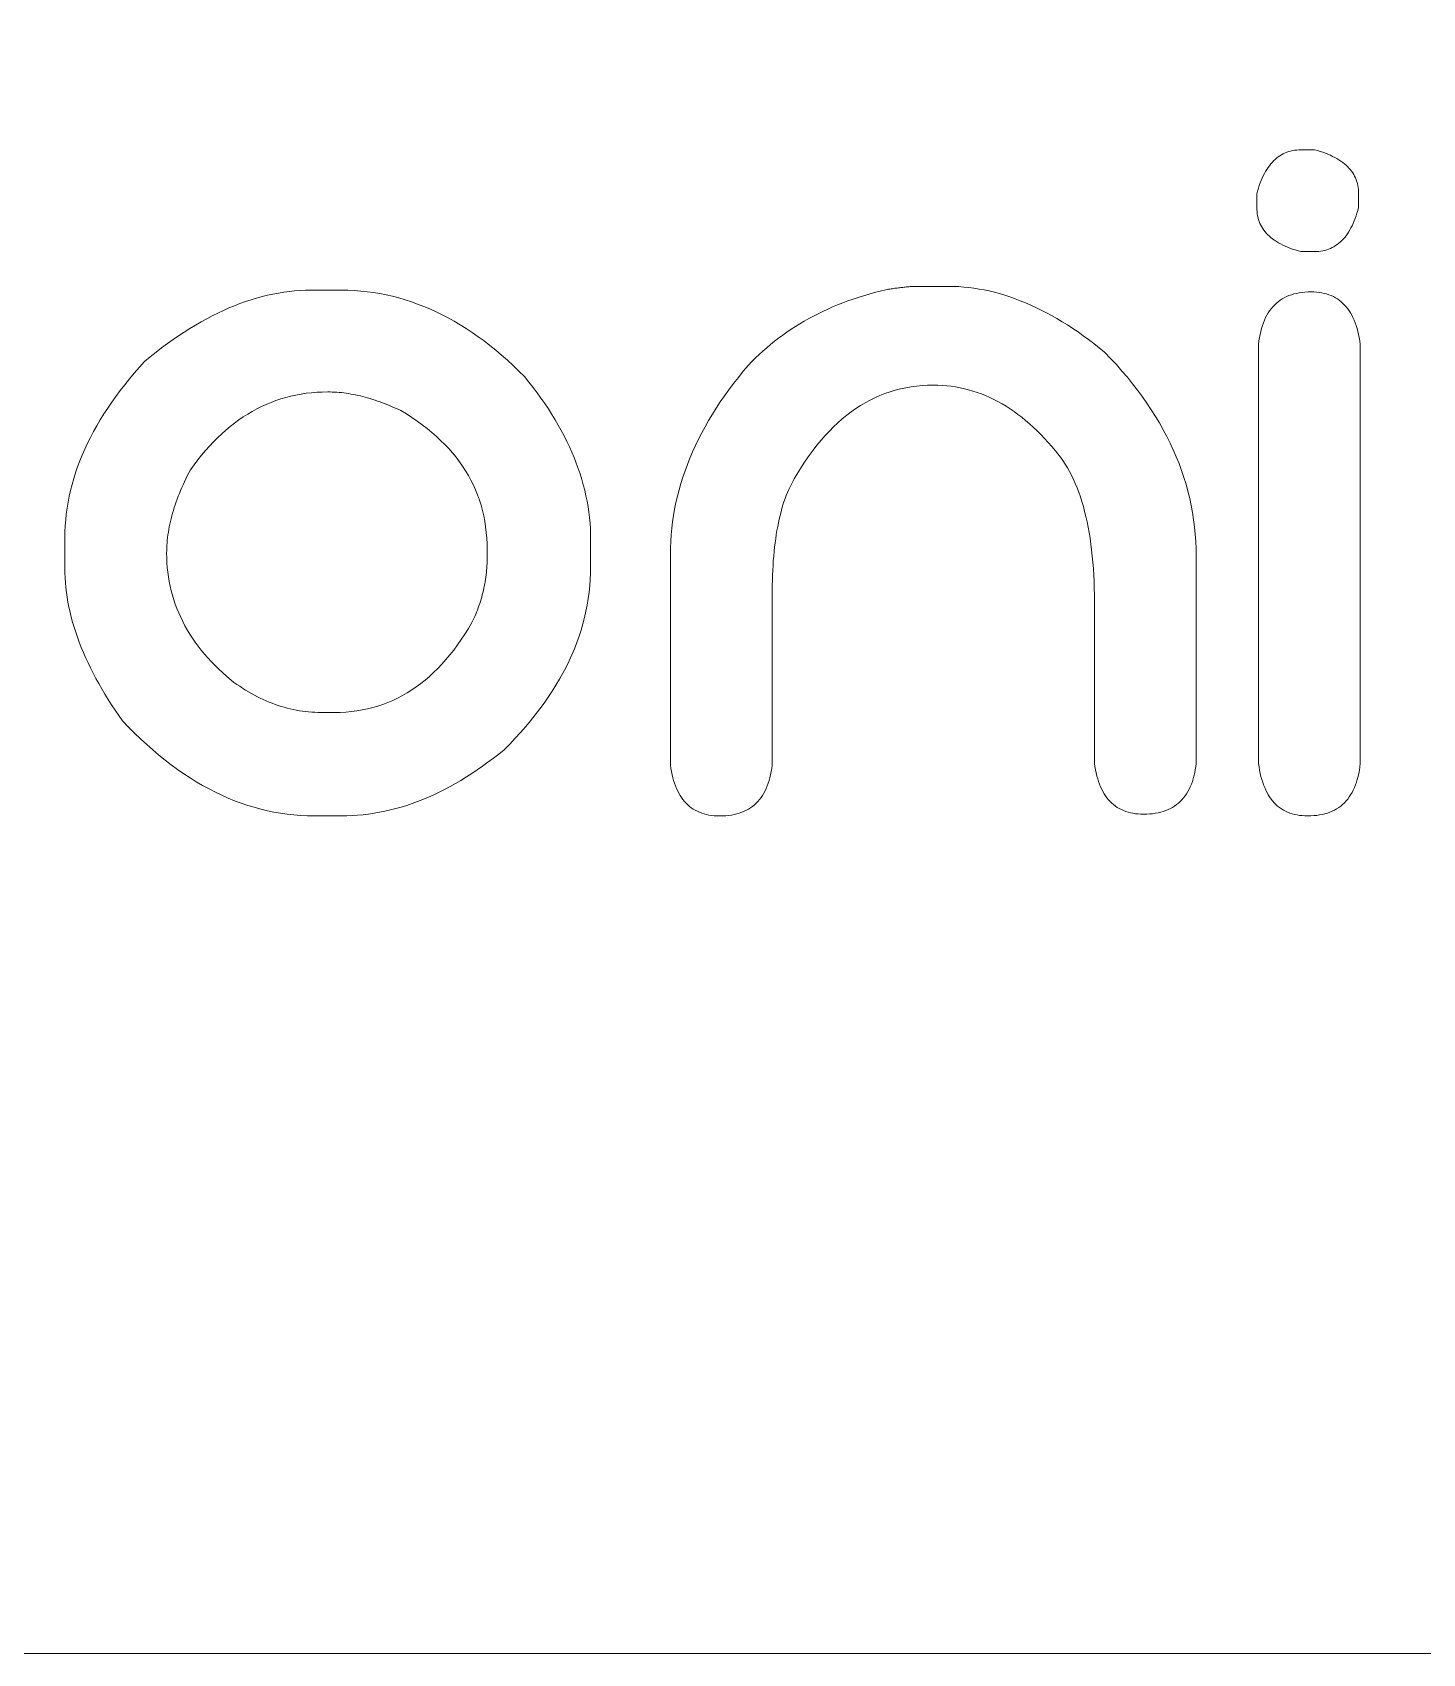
# Model space of a CAD drawing. Header units: metres. Extents: x -2538 to 7610, y -1082 to -498.
# Drawn here: x 6882.53 to 6904.94, y -1081.87 to -1055.73 of the extents above; entities that cross this region are included whole.
import ezdxf

# ---------------------------------------------------------------- set-up
doc = ezdxf.new("R2010")
doc.units = ezdxf.units.M
doc.linetypes.add('AUSGEZOGEN', pattern=[0])
doc.layers.add('Standard', color=7, linetype='AUSGEZOGEN', lineweight=25)

msp = doc.modelspace()

# ---------------------------------------------------------------- linework, layer by layer
at = {"layer": 'Standard', "color": 7, "linetype": 'AUSGEZOGEN', "lineweight": 13}
for points in [[(6413.637, -1081.873), (6975.637, -1081.873), (6975.637, -519.873), (6413.637, -519.873), (6413.637, -1081.873)], [(6902.975, -1057.628), (6902.976, -1057.628), (6902.978, -1057.628), (6902.982, -1057.628), (6902.986, -1057.628), (6902.992, -1057.628), (6902.998, -1057.628), (6903.006, -1057.628), (6903.014, -1057.628), (6903.023, -1057.628), (6903.032, -1057.628), (6903.042, -1057.628), (6903.052, -1057.628), (6903.063, -1057.628), (6903.074, -1057.628), (6903.085, -1057.628), (6903.096, -1057.628), (6903.107, -1057.628), (6903.117, -1057.628), (6903.128, -1057.628), (6903.137, -1057.628), (6903.147, -1057.628), (6903.156, -1057.628), (6903.164, -1057.628), (6903.171, -1057.628), (6903.178, -1057.628), (6903.184, -1057.628), (6903.188, -1057.628), (6903.191, -1057.628), (6903.193, -1057.628), (6903.194, -1057.628), (6903.241, -1057.641), (6903.286, -1057.654), (6903.329, -1057.668), (6903.371, -1057.683), (6903.411, -1057.699), (6903.45, -1057.715), (6903.487, -1057.733), (6903.523, -1057.751), (6903.557, -1057.769), (6903.589, -1057.789), (6903.62, -1057.809), (6903.649, -1057.83), (6903.677, -1057.852), (6903.703, -1057.875), (6903.727, -1057.898), (6903.75, -1057.922), (6903.772, -1057.947), (6903.791, -1057.972), (6903.81, -1057.999), (6903.826, -1058.026), (6903.841, -1058.054), (6903.855, -1058.082), (6903.866, -1058.112), (6903.877, -1058.142), (6903.885, -1058.173), (6903.892, -1058.205), (6903.898, -1058.237), (6903.902, -1058.27), (6903.904, -1058.304), (6903.905, -1058.339), (6903.905, -1058.34), (6903.905, -1058.342), (6903.905, -1058.345), (6903.905, -1058.35), (6903.905, -1058.355), (6903.905, -1058.362), (6903.905, -1058.369), (6903.905, -1058.377), (6903.905, -1058.386), (6903.905, -1058.396), (6903.905, -1058.406), (6903.905, -1058.416), (6903.905, -1058.427), (6903.905, -1058.437), (6903.905, -1058.448), (6903.905, -1058.459), (6903.905, -1058.47), (6903.905, -1058.481), (6903.905, -1058.491), (6903.905, -1058.501), (6903.905, -1058.51), (6903.905, -1058.519), (6903.905, -1058.527), (6903.905, -1058.535), (6903.905, -1058.541), (6903.905, -1058.547), (6903.905, -1058.552), (6903.905, -1058.555), (6903.905, -1058.557), (6903.905, -1058.558), (6903.892, -1058.604), (6903.879, -1058.649), (6903.865, -1058.693), (6903.85, -1058.735), (6903.834, -1058.775), (6903.818, -1058.814), (6903.8, -1058.851), (6903.782, -1058.886), (6903.764, -1058.92), (6903.744, -1058.953), (6903.724, -1058.983), (6903.703, -1059.013), (6903.681, -1059.04), (6903.658, -1059.066), (6903.635, -1059.091), (6903.611, -1059.114), (6903.586, -1059.135), (6903.561, -1059.155), (6903.534, -1059.173), (6903.507, -1059.19), (6903.479, -1059.205), (6903.451, -1059.218), (6903.421, -1059.23), (6903.391, -1059.24), (6903.36, -1059.249), (6903.329, -1059.256), (6903.296, -1059.261), (6903.263, -1059.265), (6903.229, -1059.268), (6903.194, -1059.269), (6903.193, -1059.269), (6903.191, -1059.269), (6903.188, -1059.269), (6903.184, -1059.269), (6903.178, -1059.269), (6903.171, -1059.269), (6903.164, -1059.269), (6903.156, -1059.269), (6903.147, -1059.269), (6903.137, -1059.269), (6903.128, -1059.269), (6903.117, -1059.269), (6903.107, -1059.269), (6903.096, -1059.269), (6903.085, -1059.269), (6903.074, -1059.269), (6903.063, -1059.269), (6903.052, -1059.269), (6903.042, -1059.269), (6903.032, -1059.269), (6903.023, -1059.269), (6903.014, -1059.269), (6903.006, -1059.269), (6902.998, -1059.269), (6902.992, -1059.269), (6902.986, -1059.269), (6902.982, -1059.269), (6902.978, -1059.269), (6902.976, -1059.269), (6902.975, -1059.269), (6902.929, -1059.256), (6902.884, -1059.242), (6902.84, -1059.228), (6902.798, -1059.213), (6902.758, -1059.198), (6902.719, -1059.181), (6902.682, -1059.164), (6902.647, -1059.146), (6902.613, -1059.127), (6902.58, -1059.108), (6902.55, -1059.087), (6902.52, -1059.066), (6902.493, -1059.044), (6902.467, -1059.022), (6902.442, -1058.999), (6902.419, -1058.975), (6902.398, -1058.95), (6902.378, -1058.924), (6902.36, -1058.898), (6902.343, -1058.871), (6902.328, -1058.843), (6902.315, -1058.814), (6902.303, -1058.785), (6902.293, -1058.755), (6902.284, -1058.724), (6902.277, -1058.692), (6902.272, -1058.66), (6902.268, -1058.626), (6902.265, -1058.592), (6902.264, -1058.558), (6902.264, -1058.557), (6902.264, -1058.555), (6902.264, -1058.552), (6902.264, -1058.547), (6902.264, -1058.541), (6902.264, -1058.535), (6902.264, -1058.527), (6902.264, -1058.519), (6902.264, -1058.51), (6902.264, -1058.501), (6902.264, -1058.491), (6902.264, -1058.481), (6902.264, -1058.47), (6902.264, -1058.459), (6902.264, -1058.448), (6902.264, -1058.437), (6902.264, -1058.427), (6902.264, -1058.416), (6902.264, -1058.406), (6902.264, -1058.396), (6902.264, -1058.386), (6902.264, -1058.377), (6902.264, -1058.369), (6902.264, -1058.362), (6902.264, -1058.355), (6902.264, -1058.35), (6902.264, -1058.345), (6902.264, -1058.342), (6902.264, -1058.34), (6902.264, -1058.339), (6902.277, -1058.292), (6902.291, -1058.247), (6902.305, -1058.204), (6902.32, -1058.162), (6902.336, -1058.122), (6902.352, -1058.083), (6902.369, -1058.046), (6902.387, -1058.01), (6902.406, -1057.976), (6902.425, -1057.944), (6902.446, -1057.913), (6902.467, -1057.884), (6902.489, -1057.856), (6902.511, -1057.83), (6902.534, -1057.806), (6902.559, -1057.783), (6902.583, -1057.761), (6902.609, -1057.742), (6902.635, -1057.724), (6902.662, -1057.707), (6902.69, -1057.692), (6902.719, -1057.678), (6902.748, -1057.667), (6902.778, -1057.656), (6902.809, -1057.648), (6902.841, -1057.641), (6902.874, -1057.635), (6902.907, -1057.631), (6902.941, -1057.629), (6902.975, -1057.628)], [(6887.014, -1059.891), (6887.015, -1059.891), (6887.02, -1059.891), (6887.027, -1059.891), (6887.037, -1059.891), (6887.05, -1059.891), (6887.065, -1059.891), (6887.081, -1059.891), (6887.1, -1059.891), (6887.12, -1059.891), (6887.141, -1059.891), (6887.164, -1059.891), (6887.187, -1059.891), (6887.211, -1059.891), (6887.235, -1059.891), (6887.26, -1059.891), (6887.284, -1059.891), (6887.309, -1059.891), (6887.332, -1059.891), (6887.356, -1059.891), (6887.378, -1059.891), (6887.399, -1059.891), (6887.419, -1059.891), (6887.438, -1059.891), (6887.455, -1059.891), (6887.469, -1059.891), (6887.482, -1059.891), (6887.492, -1059.891), (6887.499, -1059.891), (6887.504, -1059.891), (6887.506, -1059.891), (6887.611, -1059.892), (6887.715, -1059.897), (6887.819, -1059.905), (6887.923, -1059.915), (6888.026, -1059.929), (6888.129, -1059.946), (6888.231, -1059.967), (6888.333, -1059.99), (6888.435, -1060.016), (6888.536, -1060.046), (6888.636, -1060.078), (6888.736, -1060.114), (6888.836, -1060.153), (6888.935, -1060.194), (6889.034, -1060.239), (6889.132, -1060.287), (6889.23, -1060.338), (6889.327, -1060.393), (6889.424, -1060.45), (6889.52, -1060.51), (6889.616, -1060.574), (6889.711, -1060.641), (6889.806, -1060.71), (6889.901, -1060.783), (6889.995, -1060.859), (6890.089, -1060.938), (6890.182, -1061.02), (6890.275, -1061.105), (6890.367, -1061.194), (6890.459, -1061.285), (6890.529, -1061.372), (6890.596, -1061.458), (6890.661, -1061.545), (6890.724, -1061.632), (6890.785, -1061.719), (6890.843, -1061.806), (6890.898, -1061.893), (6890.952, -1061.98), (6891.003, -1062.067), (6891.051, -1062.154), (6891.097, -1062.241), (6891.141, -1062.329), (6891.183, -1062.416), (6891.222, -1062.503), (6891.259, -1062.591), (6891.293, -1062.678), (6891.325, -1062.766), (6891.355, -1062.854), (6891.382, -1062.941), (6891.407, -1063.029), (6891.429, -1063.117), (6891.449, -1063.205), (6891.467, -1063.293), (6891.483, -1063.381), (6891.496, -1063.469), (6891.506, -1063.557), (6891.515, -1063.645), (6891.521, -1063.733), (6891.524, -1063.822), (6891.525, -1063.91), (6891.525, -1063.912), (6891.525, -1063.916), (6891.525, -1063.922), (6891.525, -1063.931), (6891.525, -1063.943), (6891.525, -1063.956), (6891.525, -1063.971), (6891.525, -1063.987), (6891.525, -1064.005), (6891.525, -1064.024), (6891.525, -1064.044), (6891.525, -1064.064), (6891.525, -1064.085), (6891.525, -1064.107), (6891.525, -1064.129), (6891.525, -1064.151), (6891.525, -1064.172), (6891.525, -1064.194), (6891.525, -1064.214), (6891.525, -1064.234), (6891.525, -1064.253), (6891.525, -1064.271), (6891.525, -1064.287), (6891.525, -1064.302), (6891.525, -1064.315), (6891.525, -1064.326), (6891.525, -1064.335), (6891.525, -1064.342), (6891.525, -1064.346), (6891.525, -1064.348), (6891.524, -1064.452), (6891.519, -1064.556), (6891.511, -1064.659), (6891.5, -1064.762), (6891.487, -1064.864), (6891.469, -1064.967), (6891.449, -1065.068), (6891.426, -1065.17), (6891.4, -1065.271), (6891.37, -1065.371), (6891.338, -1065.472), (6891.302, -1065.571), (6891.263, -1065.671), (6891.222, -1065.77), (6891.177, -1065.869), (6891.129, -1065.967), (6891.077, -1066.065), (6891.023, -1066.162), (6890.966, -1066.259), (6890.905, -1066.356), (6890.842, -1066.452), (6890.775, -1066.548), (6890.706, -1066.643), (6890.633, -1066.739), (6890.557, -1066.833), (6890.478, -1066.928), (6890.396, -1067.021), (6890.31, -1067.115), (6890.222, -1067.208), (6890.131, -1067.301), (6890.044, -1067.371), (6889.957, -1067.438), (6889.869, -1067.503), (6889.782, -1067.566), (6889.695, -1067.627), (6889.608, -1067.685), (6889.521, -1067.74), (6889.433, -1067.794), (6889.346, -1067.845), (6889.259, -1067.893), (6889.171, -1067.939), (6889.084, -1067.983), (6888.996, -1068.025), (6888.909, -1068.064), (6888.822, -1068.101), (6888.734, -1068.135), (6888.646, -1068.167), (6888.559, -1068.197), (6888.471, -1068.224), (6888.384, -1068.249), (6888.296, -1068.271), (6888.208, -1068.291), (6888.121, -1068.309), (6888.033, -1068.325), (6887.945, -1068.338), (6887.857, -1068.348), (6887.769, -1068.357), (6887.682, -1068.362), (6887.594, -1068.366), (6887.506, -1068.367), (6887.504, -1068.367), (6887.5, -1068.367), (6887.493, -1068.367), (6887.484, -1068.367), (6887.473, -1068.367), (6887.46, -1068.367), (6887.445, -1068.367), (6887.429, -1068.367), (6887.411, -1068.367), (6887.392, -1068.367), (6887.372, -1068.367), (6887.352, -1068.367), (6887.33, -1068.367), (6887.309, -1068.367), (6887.287, -1068.367), (6887.265, -1068.367), (6887.243, -1068.367), (6887.222, -1068.367), (6887.202, -1068.367), (6887.182, -1068.367), (6887.163, -1068.367), (6887.145, -1068.367), (6887.129, -1068.367), (6887.114, -1068.367), (6887.101, -1068.367), (6887.089, -1068.367), (6887.08, -1068.367), (6887.074, -1068.367), (6887.07, -1068.367), (6887.068, -1068.367), (6886.959, -1068.366), (6886.85, -1068.36), (6886.742, -1068.352), (6886.634, -1068.34), (6886.527, -1068.325), (6886.42, -1068.306), (6886.313, -1068.284), (6886.207, -1068.258), (6886.101, -1068.229), (6885.996, -1068.197), (6885.891, -1068.161), (6885.786, -1068.122), (6885.682, -1068.08), (6885.579, -1068.034), (6885.475, -1067.984), (6885.373, -1067.932), (6885.27, -1067.876), (6885.168, -1067.816), (6885.067, -1067.753), (6884.966, -1067.687), (6884.865, -1067.617), (6884.765, -1067.544), (6884.665, -1067.467), (6884.566, -1067.387), (6884.467, -1067.304), (6884.368, -1067.217), (6884.27, -1067.127), (6884.172, -1067.033), (6884.075, -1066.936), (6883.978, -1066.836), (6883.917, -1066.749), (6883.859, -1066.663), (6883.802, -1066.576), (6883.747, -1066.49), (6883.694, -1066.405), (6883.644, -1066.32), (6883.595, -1066.235), (6883.549, -1066.15), (6883.504, -1066.066), (6883.462, -1065.982), (6883.422, -1065.899), (6883.383, -1065.815), (6883.347, -1065.733), (6883.313, -1065.65), (6883.281, -1065.568), (6883.251, -1065.486), (6883.223, -1065.404), (6883.197, -1065.323), (6883.174, -1065.242), (6883.152, -1065.162), (6883.132, -1065.082), (6883.115, -1065.002), (6883.099, -1064.922), (6883.086, -1064.843), (6883.075, -1064.764), (6883.065, -1064.686), (6883.058, -1064.608), (6883.053, -1064.53), (6883.05, -1064.452), (6883.049, -1064.375), (6883.049, -1064.373), (6883.049, -1064.369), (6883.049, -1064.361), (6883.049, -1064.351), (6883.049, -1064.339), (6883.049, -1064.324), (6883.049, -1064.307), (6883.049, -1064.289), (6883.049, -1064.269), (6883.049, -1064.247), (6883.049, -1064.225), (6883.049, -1064.202), (6883.049, -1064.178), (6883.049, -1064.154), (6883.049, -1064.129), (6883.049, -1064.104), (6883.049, -1064.08), (6883.049, -1064.056), (6883.049, -1064.033), (6883.049, -1064.01), (6883.049, -1063.989), (6883.049, -1063.969), (6883.049, -1063.951), (6883.049, -1063.934), (6883.049, -1063.919), (6883.049, -1063.907), (6883.049, -1063.897), (6883.049, -1063.889), (6883.049, -1063.884), (6883.049, -1063.883), (6883.05, -1063.787), (6883.054, -1063.692), (6883.062, -1063.596), (6883.072, -1063.501), (6883.084, -1063.405), (6883.1, -1063.31), (6883.119, -1063.214), (6883.14, -1063.119), (6883.164, -1063.024), (6883.191, -1062.929), (6883.221, -1062.834), (6883.254, -1062.739), (6883.29, -1062.644), (6883.329, -1062.549), (6883.37, -1062.454), (6883.414, -1062.359), (6883.461, -1062.265), (6883.511, -1062.17), (6883.564, -1062.076), (6883.62, -1061.981), (6883.678, -1061.887), (6883.74, -1061.792), (6883.804, -1061.698), (6883.871, -1061.604), (6883.941, -1061.509), (6884.014, -1061.415), (6884.09, -1061.321), (6884.168, -1061.227), (6884.25, -1061.133), (6884.334, -1061.039), (6884.426, -1060.964), (6884.518, -1060.891), (6884.609, -1060.821), (6884.701, -1060.753), (6884.792, -1060.688), (6884.883, -1060.626), (6884.974, -1060.566), (6885.064, -1060.508), (6885.155, -1060.453), (6885.245, -1060.401), (6885.335, -1060.351), (6885.425, -1060.304), (6885.515, -1060.259), (6885.605, -1060.217), (6885.694, -1060.178), (6885.783, -1060.141), (6885.872, -1060.106), (6885.961, -1060.074), (6886.05, -1060.045), (6886.139, -1060.018), (6886.227, -1059.994), (6886.315, -1059.972), (6886.403, -1059.953), (6886.491, -1059.937), (6886.578, -1059.923), (6886.666, -1059.911), (6886.753, -1059.902), (6886.84, -1059.896), (6886.927, -1059.892), (6887.014, -1059.891)], [(6896.803, -1059.829), (6896.804, -1059.829), (6896.809, -1059.829), (6896.816, -1059.829), (6896.827, -1059.829), (6896.839, -1059.829), (6896.854, -1059.829), (6896.87, -1059.829), (6896.889, -1059.829), (6896.909, -1059.829), (6896.93, -1059.829), (6896.953, -1059.829), (6896.976, -1059.829), (6897, -1059.829), (6897.024, -1059.829), (6897.049, -1059.829), (6897.073, -1059.829), (6897.098, -1059.829), (6897.122, -1059.829), (6897.145, -1059.829), (6897.167, -1059.829), (6897.188, -1059.829), (6897.208, -1059.829), (6897.227, -1059.829), (6897.244, -1059.829), (6897.258, -1059.829), (6897.271, -1059.829), (6897.281, -1059.829), (6897.289, -1059.829), (6897.293, -1059.829), (6897.295, -1059.829), (6897.376, -1059.83), (6897.458, -1059.834), (6897.54, -1059.84), (6897.622, -1059.848), (6897.705, -1059.859), (6897.787, -1059.872), (6897.87, -1059.887), (6897.952, -1059.904), (6898.035, -1059.924), (6898.118, -1059.947), (6898.201, -1059.972), (6898.285, -1059.999), (6898.368, -1060.028), (6898.452, -1060.06), (6898.536, -1060.094), (6898.619, -1060.13), (6898.704, -1060.169), (6898.788, -1060.211), (6898.872, -1060.254), (6898.957, -1060.3), (6899.041, -1060.348), (6899.126, -1060.399), (6899.211, -1060.452), (6899.296, -1060.507), (6899.382, -1060.565), (6899.467, -1060.625), (6899.553, -1060.687), (6899.638, -1060.752), (6899.724, -1060.819), (6899.81, -1060.889), (6899.907, -1060.99), (6900.001, -1061.091), (6900.091, -1061.194), (6900.178, -1061.296), (6900.262, -1061.4), (6900.342, -1061.504), (6900.419, -1061.608), (6900.493, -1061.713), (6900.563, -1061.819), (6900.631, -1061.926), (6900.695, -1062.032), (6900.755, -1062.14), (6900.813, -1062.248), (6900.867, -1062.357), (6900.918, -1062.466), (6900.965, -1062.576), (6901.01, -1062.686), (6901.051, -1062.798), (6901.088, -1062.909), (6901.123, -1063.021), (6901.154, -1063.134), (6901.182, -1063.248), (6901.207, -1063.362), (6901.228, -1063.476), (6901.246, -1063.592), (6901.261, -1063.708), (6901.272, -1063.824), (6901.28, -1063.941), (6901.285, -1064.059), (6901.287, -1064.177), (6901.287, -1064.188), (6901.287, -1064.219), (6901.287, -1064.27), (6901.287, -1064.339), (6901.287, -1064.424), (6901.287, -1064.524), (6901.287, -1064.638), (6901.287, -1064.763), (6901.287, -1064.899), (6901.287, -1065.043), (6901.287, -1065.195), (6901.287, -1065.353), (6901.287, -1065.516), (6901.287, -1065.681), (6901.287, -1065.848), (6901.287, -1066.015), (6901.287, -1066.18), (6901.287, -1066.343), (6901.287, -1066.501), (6901.287, -1066.653), (6901.287, -1066.798), (6901.287, -1066.933), (6901.287, -1067.059), (6901.287, -1067.172), (6901.287, -1067.272), (6901.287, -1067.357), (6901.287, -1067.426), (6901.287, -1067.477), (6901.287, -1067.509), (6901.287, -1067.52), (6901.28, -1067.573), (6901.272, -1067.625), (6901.263, -1067.675), (6901.251, -1067.724), (6901.239, -1067.77), (6901.225, -1067.815), (6901.209, -1067.858), (6901.192, -1067.899), (6901.173, -1067.938), (6901.153, -1067.975), (6901.132, -1068.011), (6901.109, -1068.045), (6901.084, -1068.076), (6901.058, -1068.107), (6901.031, -1068.135), (6901.002, -1068.161), (6900.971, -1068.186), (6900.939, -1068.209), (6900.906, -1068.23), (6900.871, -1068.249), (6900.834, -1068.266), (6900.796, -1068.282), (6900.757, -1068.295), (6900.716, -1068.307), (6900.674, -1068.317), (6900.63, -1068.325), (6900.584, -1068.332), (6900.538, -1068.336), (6900.489, -1068.339), (6900.439, -1068.34), (6900.394, -1068.339), (6900.351, -1068.336), (6900.308, -1068.332), (6900.267, -1068.325), (6900.227, -1068.317), (6900.189, -1068.307), (6900.152, -1068.295), (6900.116, -1068.282), (6900.081, -1068.266), (6900.047, -1068.249), (6900.015, -1068.23), (6899.984, -1068.209), (6899.955, -1068.186), (6899.926, -1068.161), (6899.899, -1068.135), (6899.873, -1068.107), (6899.849, -1068.076), (6899.826, -1068.045), (6899.804, -1068.011), (6899.783, -1067.975), (6899.764, -1067.938), (6899.745, -1067.899), (6899.729, -1067.858), (6899.713, -1067.815), (6899.699, -1067.77), (6899.686, -1067.724), (6899.674, -1067.675), (6899.663, -1067.625), (6899.654, -1067.573), (6899.646, -1067.52), (6899.646, -1067.511), (6899.646, -1067.486), (6899.646, -1067.447), (6899.646, -1067.393), (6899.646, -1067.327), (6899.646, -1067.249), (6899.646, -1067.161), (6899.646, -1067.064), (6899.646, -1066.958), (6899.646, -1066.846), (6899.646, -1066.728), (6899.646, -1066.605), (6899.646, -1066.479), (6899.646, -1066.35), (6899.646, -1066.221), (6899.646, -1066.091), (6899.646, -1065.963), (6899.646, -1065.836), (6899.646, -1065.714), (6899.646, -1065.595), (6899.646, -1065.483), (6899.646, -1065.378), (6899.646, -1065.28), (6899.646, -1065.192), (6899.646, -1065.114), (6899.646, -1065.048), (6899.646, -1064.995), (6899.646, -1064.955), (6899.646, -1064.93), (6899.646, -1064.922), (6899.646, -1064.809), (6899.644, -1064.698), (6899.64, -1064.59), (6899.635, -1064.484), (6899.629, -1064.379), (6899.621, -1064.277), (6899.612, -1064.178), (6899.602, -1064.08), (6899.59, -1063.985), (6899.576, -1063.891), (6899.562, -1063.8), (6899.546, -1063.711), (6899.528, -1063.624), (6899.509, -1063.54), (6899.489, -1063.457), (6899.468, -1063.377), (6899.444, -1063.299), (6899.42, -1063.223), (6899.394, -1063.149), (6899.367, -1063.078), (6899.338, -1063.008), (6899.308, -1062.941), (6899.277, -1062.876), (6899.244, -1062.813), (6899.21, -1062.753), (6899.174, -1062.694), (6899.137, -1062.638), (6899.099, -1062.583), (6899.059, -1062.531), (6899.017, -1062.481), (6898.959, -1062.412), (6898.901, -1062.345), (6898.842, -1062.28), (6898.782, -1062.218), (6898.722, -1062.158), (6898.661, -1062.1), (6898.6, -1062.045), (6898.538, -1061.992), (6898.476, -1061.941), (6898.413, -1061.893), (6898.35, -1061.847), (6898.286, -1061.803), (6898.221, -1061.762), (6898.157, -1061.723), (6898.091, -1061.687), (6898.025, -1061.653), (6897.959, -1061.621), (6897.892, -1061.591), (6897.825, -1061.564), (6897.757, -1061.54), (6897.688, -1061.517), (6897.619, -1061.497), (6897.55, -1061.48), (6897.48, -1061.464), (6897.409, -1061.451), (6897.338, -1061.441), (6897.267, -1061.432), (6897.194, -1061.427), (6897.122, -1061.423), (6897.049, -1061.422), (6896.958, -1061.424), (6896.868, -1061.429), (6896.779, -1061.437), (6896.691, -1061.449), (6896.605, -1061.464), (6896.519, -1061.482), (6896.435, -1061.504), (6896.352, -1061.529), (6896.27, -1061.558), (6896.189, -1061.59), (6896.109, -1061.625), (6896.03, -1061.664), (6895.953, -1061.706), (6895.876, -1061.751), (6895.801, -1061.8), (6895.727, -1061.852), (6895.654, -1061.907), (6895.582, -1061.966), (6895.511, -1062.028), (6895.441, -1062.093), (6895.373, -1062.162), (6895.305, -1062.234), (6895.239, -1062.31), (6895.174, -1062.389), (6895.11, -1062.471), (6895.047, -1062.557), (6894.985, -1062.646), (6894.924, -1062.738), (6894.865, -1062.834), (6894.806, -1062.933), (6894.783, -1062.973), (6894.761, -1063.016), (6894.739, -1063.06), (6894.718, -1063.105), (6894.698, -1063.152), (6894.679, -1063.2), (6894.66, -1063.25), (6894.642, -1063.302), (6894.625, -1063.354), (6894.609, -1063.409), (6894.594, -1063.465), (6894.579, -1063.522), (6894.565, -1063.581), (6894.552, -1063.641), (6894.54, -1063.703), (6894.528, -1063.767), (6894.518, -1063.832), (6894.508, -1063.898), (6894.499, -1063.966), (6894.491, -1064.036), (6894.483, -1064.106), (6894.476, -1064.179), (6894.47, -1064.253), (6894.465, -1064.328), (6894.461, -1064.405), (6894.457, -1064.484), (6894.455, -1064.564), (6894.453, -1064.645), (6894.451, -1064.728), (6894.451, -1064.813), (6894.451, -1064.821), (6894.451, -1064.847), (6894.451, -1064.889), (6894.451, -1064.945), (6894.451, -1065.015), (6894.451, -1065.097), (6894.451, -1065.19), (6894.451, -1065.292), (6894.451, -1065.403), (6894.451, -1065.521), (6894.451, -1065.646), (6894.451, -1065.775), (6894.451, -1065.908), (6894.451, -1066.043), (6894.451, -1066.18), (6894.451, -1066.316), (6894.451, -1066.452), (6894.451, -1066.584), (6894.451, -1066.714), (6894.451, -1066.838), (6894.451, -1066.956), (6894.451, -1067.067), (6894.451, -1067.17), (6894.451, -1067.263), (6894.451, -1067.344), (6894.451, -1067.414), (6894.451, -1067.47), (6894.451, -1067.512), (6894.451, -1067.538), (6894.451, -1067.547), (6894.444, -1067.601), (6894.436, -1067.653), (6894.427, -1067.703), (6894.415, -1067.751), (6894.403, -1067.798), (6894.389, -1067.842), (6894.373, -1067.885), (6894.356, -1067.926), (6894.337, -1067.965), (6894.317, -1068.003), (6894.296, -1068.038), (6894.273, -1068.072), (6894.248, -1068.104), (6894.222, -1068.134), (6894.195, -1068.162), (6894.166, -1068.189), (6894.135, -1068.213), (6894.103, -1068.236), (6894.07, -1068.257), (6894.035, -1068.276), (6893.998, -1068.293), (6893.96, -1068.309), (6893.921, -1068.323), (6893.88, -1068.334), (6893.838, -1068.344), (6893.794, -1068.353), (6893.748, -1068.359), (6893.702, -1068.364), (6893.653, -1068.366), (6893.603, -1068.367), (6893.558, -1068.366), (6893.515, -1068.364), (6893.472, -1068.359), (6893.431, -1068.353), (6893.391, -1068.344), (6893.353, -1068.334), (6893.316, -1068.323), (6893.28, -1068.309), (6893.245, -1068.293), (6893.211, -1068.276), (6893.179, -1068.257), (6893.148, -1068.236), (6893.119, -1068.213), (6893.09, -1068.189), (6893.063, -1068.162), (6893.038, -1068.134), (6893.013, -1068.104), (6892.99, -1068.072), (6892.968, -1068.038), (6892.947, -1068.003), (6892.928, -1067.965), (6892.91, -1067.926), (6892.893, -1067.885), (6892.877, -1067.842), (6892.863, -1067.798), (6892.85, -1067.751), (6892.838, -1067.703), (6892.828, -1067.653), (6892.818, -1067.601), (6892.81, -1067.547), (6892.81, -1067.536), (6892.81, -1067.504), (6892.81, -1067.452), (6892.81, -1067.382), (6892.81, -1067.295), (6892.81, -1067.194), (6892.81, -1067.078), (6892.81, -1066.951), (6892.81, -1066.813), (6892.81, -1066.666), (6892.81, -1066.512), (6892.81, -1066.351), (6892.81, -1066.186), (6892.81, -1066.018), (6892.81, -1065.848), (6892.81, -1065.679), (6892.81, -1065.51), (6892.81, -1065.345), (6892.81, -1065.185), (6892.81, -1065.03), (6892.81, -1064.883), (6892.81, -1064.745), (6892.81, -1064.618), (6892.81, -1064.503), (6892.81, -1064.401), (6892.81, -1064.315), (6892.81, -1064.245), (6892.81, -1064.193), (6892.81, -1064.161), (6892.81, -1064.149), (6892.812, -1064.044), (6892.816, -1063.939), (6892.823, -1063.835), (6892.833, -1063.73), (6892.845, -1063.626), (6892.861, -1063.522), (6892.879, -1063.419), (6892.9, -1063.315), (6892.924, -1063.212), (6892.95, -1063.109), (6892.98, -1063.006), (6893.012, -1062.904), (6893.047, -1062.801), (6893.084, -1062.699), (6893.125, -1062.598), (6893.168, -1062.496), (6893.214, -1062.395), (6893.263, -1062.294), (6893.315, -1062.193), (6893.369, -1062.093), (6893.427, -1061.992), (6893.487, -1061.892), (6893.55, -1061.793), (6893.615, -1061.693), (6893.684, -1061.594), (6893.755, -1061.495), (6893.829, -1061.396), (6893.906, -1061.297), (6893.986, -1061.199), (6894.068, -1061.101), (6894.125, -1061.042), (6894.183, -1060.984), (6894.242, -1060.927), (6894.302, -1060.872), (6894.363, -1060.818), (6894.426, -1060.765), (6894.49, -1060.714), (6894.555, -1060.664), (6894.621, -1060.615), (6894.688, -1060.567), (6894.756, -1060.521), (6894.826, -1060.476), (6894.897, -1060.432), (6894.969, -1060.39), (6895.042, -1060.349), (6895.117, -1060.309), (6895.192, -1060.27), (6895.269, -1060.233), (6895.347, -1060.197), (6895.426, -1060.162), (6895.507, -1060.128), (6895.588, -1060.096), (6895.671, -1060.065), (6895.755, -1060.035), (6895.84, -1060.007), (6895.926, -1059.98), (6896.014, -1059.954), (6896.102, -1059.929), (6896.192, -1059.906), (6896.283, -1059.884), (6896.305, -1059.88), (6896.326, -1059.877), (6896.347, -1059.873), (6896.368, -1059.87), (6896.389, -1059.867), (6896.409, -1059.864), (6896.429, -1059.861), (6896.448, -1059.858), (6896.468, -1059.856), (6896.487, -1059.853), (6896.505, -1059.851), (6896.524, -1059.849), (6896.542, -1059.847), (6896.56, -1059.845), (6896.577, -1059.843), (6896.594, -1059.841), (6896.611, -1059.839), (6896.628, -1059.838), (6896.644, -1059.836), (6896.66, -1059.835), (6896.676, -1059.834), (6896.691, -1059.833), (6896.706, -1059.832), (6896.721, -1059.831), (6896.735, -1059.831), (6896.749, -1059.83), (6896.763, -1059.83), (6896.776, -1059.829), (6896.79, -1059.829), (6896.803, -1059.829)], [(6903.139, -1059.918), (6903.184, -1059.919), (6903.228, -1059.922), (6903.27, -1059.926), (6903.312, -1059.933), (6903.351, -1059.942), (6903.39, -1059.952), (6903.427, -1059.964), (6903.463, -1059.978), (6903.498, -1059.994), (6903.531, -1060.012), (6903.564, -1060.032), (6903.594, -1060.054), (6903.624, -1060.077), (6903.652, -1060.103), (6903.68, -1060.13), (6903.705, -1060.159), (6903.73, -1060.19), (6903.753, -1060.223), (6903.775, -1060.258), (6903.796, -1060.295), (6903.815, -1060.333), (6903.833, -1060.374), (6903.85, -1060.416), (6903.866, -1060.461), (6903.88, -1060.507), (6903.893, -1060.555), (6903.905, -1060.605), (6903.915, -1060.656), (6903.925, -1060.71), (6903.932, -1060.766), (6903.932, -1060.788), (6903.932, -1060.852), (6903.932, -1060.955), (6903.932, -1061.094), (6903.932, -1061.266), (6903.932, -1061.468), (6903.932, -1061.697), (6903.932, -1061.95), (6903.932, -1062.225), (6903.932, -1062.517), (6903.932, -1062.824), (6903.932, -1063.143), (6903.932, -1063.471), (6903.932, -1063.805), (6903.932, -1064.143), (6903.932, -1064.48), (6903.932, -1064.814), (6903.932, -1065.142), (6903.932, -1065.461), (6903.932, -1065.769), (6903.932, -1066.061), (6903.932, -1066.335), (6903.932, -1066.588), (6903.932, -1066.817), (6903.932, -1067.019), (6903.932, -1067.191), (6903.932, -1067.33), (6903.932, -1067.434), (6903.932, -1067.498), (6903.932, -1067.52), (6903.926, -1067.575), (6903.918, -1067.629), (6903.908, -1067.681), (6903.897, -1067.73), (6903.884, -1067.779), (6903.87, -1067.825), (6903.855, -1067.869), (6903.838, -1067.911), (6903.819, -1067.952), (6903.799, -1067.99), (6903.777, -1068.027), (6903.754, -1068.062), (6903.73, -1068.095), (6903.704, -1068.126), (6903.676, -1068.155), (6903.647, -1068.183), (6903.617, -1068.208), (6903.585, -1068.232), (6903.551, -1068.253), (6903.516, -1068.273), (6903.48, -1068.291), (6903.442, -1068.307), (6903.402, -1068.321), (6903.362, -1068.333), (6903.319, -1068.344), (6903.275, -1068.352), (6903.23, -1068.359), (6903.183, -1068.363), (6903.135, -1068.366), (6903.085, -1068.367), (6903.04, -1068.366), (6902.996, -1068.363), (6902.954, -1068.359), (6902.913, -1068.352), (6902.873, -1068.344), (6902.834, -1068.333), (6902.797, -1068.321), (6902.761, -1068.307), (6902.726, -1068.291), (6902.693, -1068.273), (6902.661, -1068.253), (6902.63, -1068.232), (6902.6, -1068.208), (6902.572, -1068.183), (6902.545, -1068.155), (6902.519, -1068.126), (6902.494, -1068.095), (6902.471, -1068.062), (6902.449, -1068.027), (6902.429, -1067.99), (6902.409, -1067.952), (6902.391, -1067.911), (6902.374, -1067.869), (6902.359, -1067.825), (6902.344, -1067.779), (6902.331, -1067.73), (6902.319, -1067.681), (6902.309, -1067.629), (6902.3, -1067.575), (6902.292, -1067.52), (6902.292, -1067.498), (6902.292, -1067.434), (6902.292, -1067.33), (6902.292, -1067.191), (6902.292, -1067.019), (6902.292, -1066.817), (6902.292, -1066.588), (6902.292, -1066.335), (6902.292, -1066.061), (6902.292, -1065.769), (6902.292, -1065.461), (6902.292, -1065.142), (6902.292, -1064.814), (6902.292, -1064.48), (6902.292, -1064.143), (6902.292, -1063.805), (6902.292, -1063.471), (6902.292, -1063.143), (6902.292, -1062.824), (6902.292, -1062.517), (6902.292, -1062.225), (6902.292, -1061.95), (6902.292, -1061.697), (6902.292, -1061.468), (6902.292, -1061.266), (6902.292, -1061.094), (6902.292, -1060.955), (6902.292, -1060.852), (6902.292, -1060.788), (6902.292, -1060.766), (6902.298, -1060.71), (6902.307, -1060.656), (6902.316, -1060.605), (6902.327, -1060.555), (6902.34, -1060.507), (6902.354, -1060.461), (6902.37, -1060.416), (6902.387, -1060.374), (6902.405, -1060.333), (6902.425, -1060.295), (6902.447, -1060.258), (6902.47, -1060.223), (6902.495, -1060.19), (6902.521, -1060.159), (6902.548, -1060.13), (6902.577, -1060.103), (6902.608, -1060.077), (6902.64, -1060.054), (6902.673, -1060.032), (6902.708, -1060.012), (6902.744, -1059.994), (6902.782, -1059.978), (6902.822, -1059.964), (6902.863, -1059.952), (6902.905, -1059.942), (6902.949, -1059.933), (6902.994, -1059.926), (6903.041, -1059.922), (6903.09, -1059.919), (6903.139, -1059.918)], [(6884.689, -1064.129), (6884.69, -1064.207), (6884.694, -1064.285), (6884.7, -1064.362), (6884.708, -1064.439), (6884.718, -1064.514), (6884.731, -1064.589), (6884.746, -1064.664), (6884.763, -1064.737), (6884.783, -1064.81), (6884.805, -1064.883), (6884.829, -1064.954), (6884.856, -1065.025), (6884.884, -1065.095), (6884.916, -1065.164), (6884.949, -1065.233), (6884.985, -1065.301), (6885.023, -1065.368), (6885.063, -1065.435), (6885.106, -1065.501), (6885.151, -1065.566), (6885.198, -1065.631), (6885.248, -1065.694), (6885.3, -1065.758), (6885.354, -1065.82), (6885.411, -1065.882), (6885.47, -1065.943), (6885.531, -1066.003), (6885.594, -1066.063), (6885.66, -1066.122), (6885.728, -1066.18), (6885.775, -1066.214), (6885.822, -1066.247), (6885.868, -1066.278), (6885.915, -1066.309), (6885.962, -1066.338), (6886.009, -1066.367), (6886.057, -1066.394), (6886.104, -1066.42), (6886.152, -1066.445), (6886.199, -1066.468), (6886.247, -1066.491), (6886.295, -1066.512), (6886.343, -1066.532), (6886.391, -1066.551), (6886.439, -1066.569), (6886.488, -1066.586), (6886.536, -1066.602), (6886.585, -1066.616), (6886.633, -1066.629), (6886.682, -1066.641), (6886.731, -1066.652), (6886.78, -1066.662), (6886.83, -1066.671), (6886.879, -1066.678), (6886.928, -1066.685), (6886.978, -1066.69), (6887.028, -1066.694), (6887.078, -1066.697), (6887.128, -1066.699), (6887.178, -1066.699), (6887.178, -1066.699), (6887.18, -1066.699), (6887.184, -1066.699), (6887.188, -1066.699), (6887.194, -1066.699), (6887.2, -1066.699), (6887.208, -1066.699), (6887.216, -1066.699), (6887.225, -1066.699), (6887.234, -1066.699), (6887.244, -1066.699), (6887.255, -1066.699), (6887.265, -1066.699), (6887.276, -1066.699), (6887.287, -1066.699), (6887.298, -1066.699), (6887.309, -1066.699), (6887.319, -1066.699), (6887.33, -1066.699), (6887.34, -1066.699), (6887.349, -1066.699), (6887.358, -1066.699), (6887.366, -1066.699), (6887.374, -1066.699), (6887.38, -1066.699), (6887.386, -1066.699), (6887.39, -1066.699), (6887.394, -1066.699), (6887.396, -1066.699), (6887.396, -1066.699), (6887.488, -1066.698), (6887.578, -1066.693), (6887.667, -1066.685), (6887.755, -1066.673), (6887.841, -1066.659), (6887.927, -1066.641), (6888.011, -1066.62), (6888.094, -1066.596), (6888.176, -1066.569), (6888.256, -1066.538), (6888.335, -1066.504), (6888.413, -1066.467), (6888.49, -1066.427), (6888.566, -1066.384), (6888.64, -1066.337), (6888.714, -1066.287), (6888.786, -1066.234), (6888.856, -1066.178), (6888.926, -1066.118), (6888.994, -1066.055), (6889.061, -1065.989), (6889.127, -1065.92), (6889.192, -1065.847), (6889.256, -1065.772), (6889.318, -1065.693), (6889.379, -1065.611), (6889.439, -1065.525), (6889.498, -1065.437), (6889.555, -1065.345), (6889.611, -1065.25), (6889.627, -1065.217), (6889.643, -1065.183), (6889.658, -1065.15), (6889.672, -1065.116), (6889.686, -1065.082), (6889.7, -1065.048), (6889.713, -1065.014), (6889.725, -1064.979), (6889.737, -1064.945), (6889.748, -1064.91), (6889.759, -1064.875), (6889.769, -1064.84), (6889.778, -1064.805), (6889.787, -1064.77), (6889.796, -1064.734), (6889.804, -1064.698), (6889.811, -1064.663), (6889.818, -1064.627), (6889.824, -1064.591), (6889.83, -1064.554), (6889.835, -1064.518), (6889.84, -1064.481), (6889.844, -1064.445), (6889.847, -1064.408), (6889.85, -1064.371), (6889.853, -1064.334), (6889.855, -1064.296), (6889.856, -1064.259), (6889.857, -1064.221), (6889.857, -1064.184), (6889.857, -1064.183), (6889.857, -1064.182), (6889.857, -1064.181), (6889.857, -1064.178), (6889.857, -1064.176), (6889.857, -1064.172), (6889.857, -1064.169), (6889.857, -1064.164), (6889.857, -1064.16), (6889.857, -1064.155), (6889.857, -1064.15), (6889.857, -1064.145), (6889.857, -1064.14), (6889.857, -1064.134), (6889.857, -1064.129), (6889.857, -1064.123), (6889.857, -1064.118), (6889.857, -1064.113), (6889.857, -1064.108), (6889.857, -1064.103), (6889.857, -1064.098), (6889.857, -1064.093), (6889.857, -1064.089), (6889.857, -1064.086), (6889.857, -1064.082), (6889.857, -1064.08), (6889.857, -1064.077), (6889.857, -1064.076), (6889.857, -1064.075), (6889.857, -1064.074), (6889.856, -1063.98), (6889.851, -1063.887), (6889.843, -1063.796), (6889.832, -1063.706), (6889.819, -1063.617), (6889.801, -1063.53), (6889.781, -1063.444), (6889.758, -1063.359), (6889.732, -1063.275), (6889.702, -1063.193), (6889.67, -1063.112), (6889.634, -1063.033), (6889.595, -1062.955), (6889.554, -1062.878), (6889.509, -1062.803), (6889.461, -1062.729), (6889.409, -1062.656), (6889.355, -1062.585), (6889.298, -1062.515), (6889.237, -1062.446), (6889.174, -1062.378), (6889.107, -1062.312), (6889.038, -1062.248), (6888.965, -1062.184), (6888.889, -1062.122), (6888.81, -1062.062), (6888.728, -1062.002), (6888.642, -1061.944), (6888.554, -1061.887), (6888.463, -1061.832), (6888.42, -1061.812), (6888.378, -1061.793), (6888.337, -1061.775), (6888.295, -1061.757), (6888.253, -1061.74), (6888.212, -1061.724), (6888.171, -1061.708), (6888.13, -1061.693), (6888.09, -1061.679), (6888.05, -1061.665), (6888.009, -1061.652), (6887.969, -1061.639), (6887.93, -1061.628), (6887.89, -1061.617), (6887.851, -1061.606), (6887.812, -1061.597), (6887.773, -1061.588), (6887.734, -1061.579), (6887.696, -1061.572), (6887.658, -1061.565), (6887.62, -1061.558), (6887.582, -1061.553), (6887.544, -1061.548), (6887.507, -1061.543), (6887.47, -1061.54), (6887.433, -1061.537), (6887.396, -1061.534), (6887.359, -1061.533), (6887.323, -1061.532), (6887.287, -1061.531), (6887.199, -1061.533), (6887.112, -1061.537), (6887.026, -1061.544), (6886.941, -1061.554), (6886.857, -1061.566), (6886.774, -1061.582), (6886.692, -1061.6), (6886.611, -1061.621), (6886.531, -1061.645), (6886.451, -1061.671), (6886.373, -1061.7), (6886.296, -1061.733), (6886.22, -1061.768), (6886.144, -1061.805), (6886.07, -1061.846), (6885.997, -1061.889), (6885.924, -1061.935), (6885.853, -1061.984), (6885.783, -1062.036), (6885.713, -1062.09), (6885.645, -1062.148), (6885.577, -1062.208), (6885.511, -1062.271), (6885.445, -1062.336), (6885.38, -1062.405), (6885.317, -1062.476), (6885.254, -1062.55), (6885.193, -1062.627), (6885.132, -1062.707), (6885.072, -1062.789), (6885.047, -1062.837), (6885.023, -1062.885), (6884.999, -1062.933), (6884.977, -1062.98), (6884.955, -1063.028), (6884.934, -1063.075), (6884.914, -1063.121), (6884.895, -1063.168), (6884.877, -1063.214), (6884.859, -1063.26), (6884.843, -1063.306), (6884.827, -1063.351), (6884.812, -1063.396), (6884.798, -1063.442), (6884.785, -1063.486), (6884.773, -1063.531), (6884.761, -1063.575), (6884.751, -1063.619), (6884.741, -1063.663), (6884.732, -1063.707), (6884.724, -1063.75), (6884.717, -1063.793), (6884.71, -1063.836), (6884.705, -1063.878), (6884.7, -1063.921), (6884.696, -1063.963), (6884.693, -1064.005), (6884.691, -1064.046), (6884.69, -1064.088), (6884.689, -1064.129)]]:
    msp.add_lwpolyline(points, close=True, dxfattribs=at)

doc.saveas('drawing.dxf')
